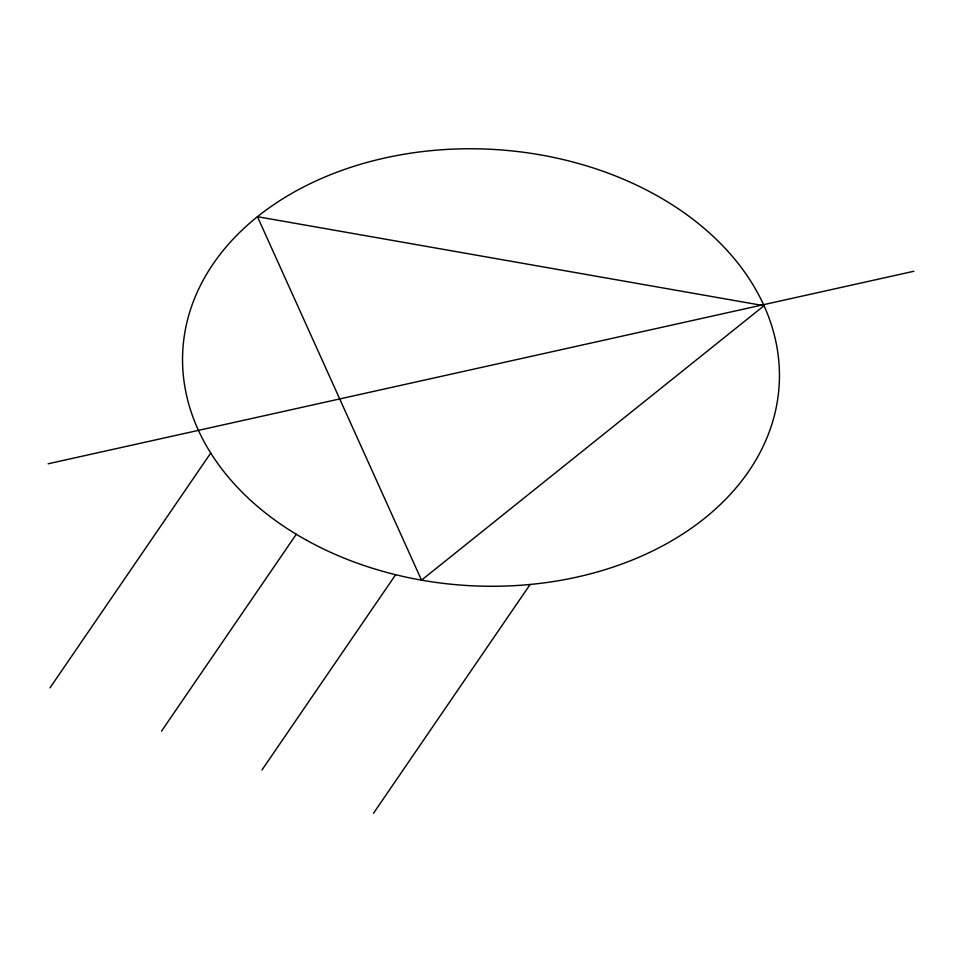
<?xml version="1.0" encoding="UTF-8"?>
<svg xmlns="http://www.w3.org/2000/svg" width="962" height="962" viewBox="0 0 962 962"><rect width="100%" height="100%" fill="white"/><g stroke="black" fill="none" stroke-linecap="round" stroke-linejoin="round"><path stroke-width="1.44" d="M49.976 687.89L210.738 453.03M161.544 731.108L296.272 534.283M261.953 770.009L395.635 574.723M373.521 813.239L530.11 584.475M48.1 463.792L913.9 271.26M764.02 305.712L421.524 580.158L257.443 216.69L764.02 305.712M306.577 540.247A298.689 218.446 3.3 0 0 777.945 397.414A298.689 218.446 3.3 0 0 358.465 164.899A298.689 218.446 3.3 0 0 306.577 540.247"/></g></svg>
